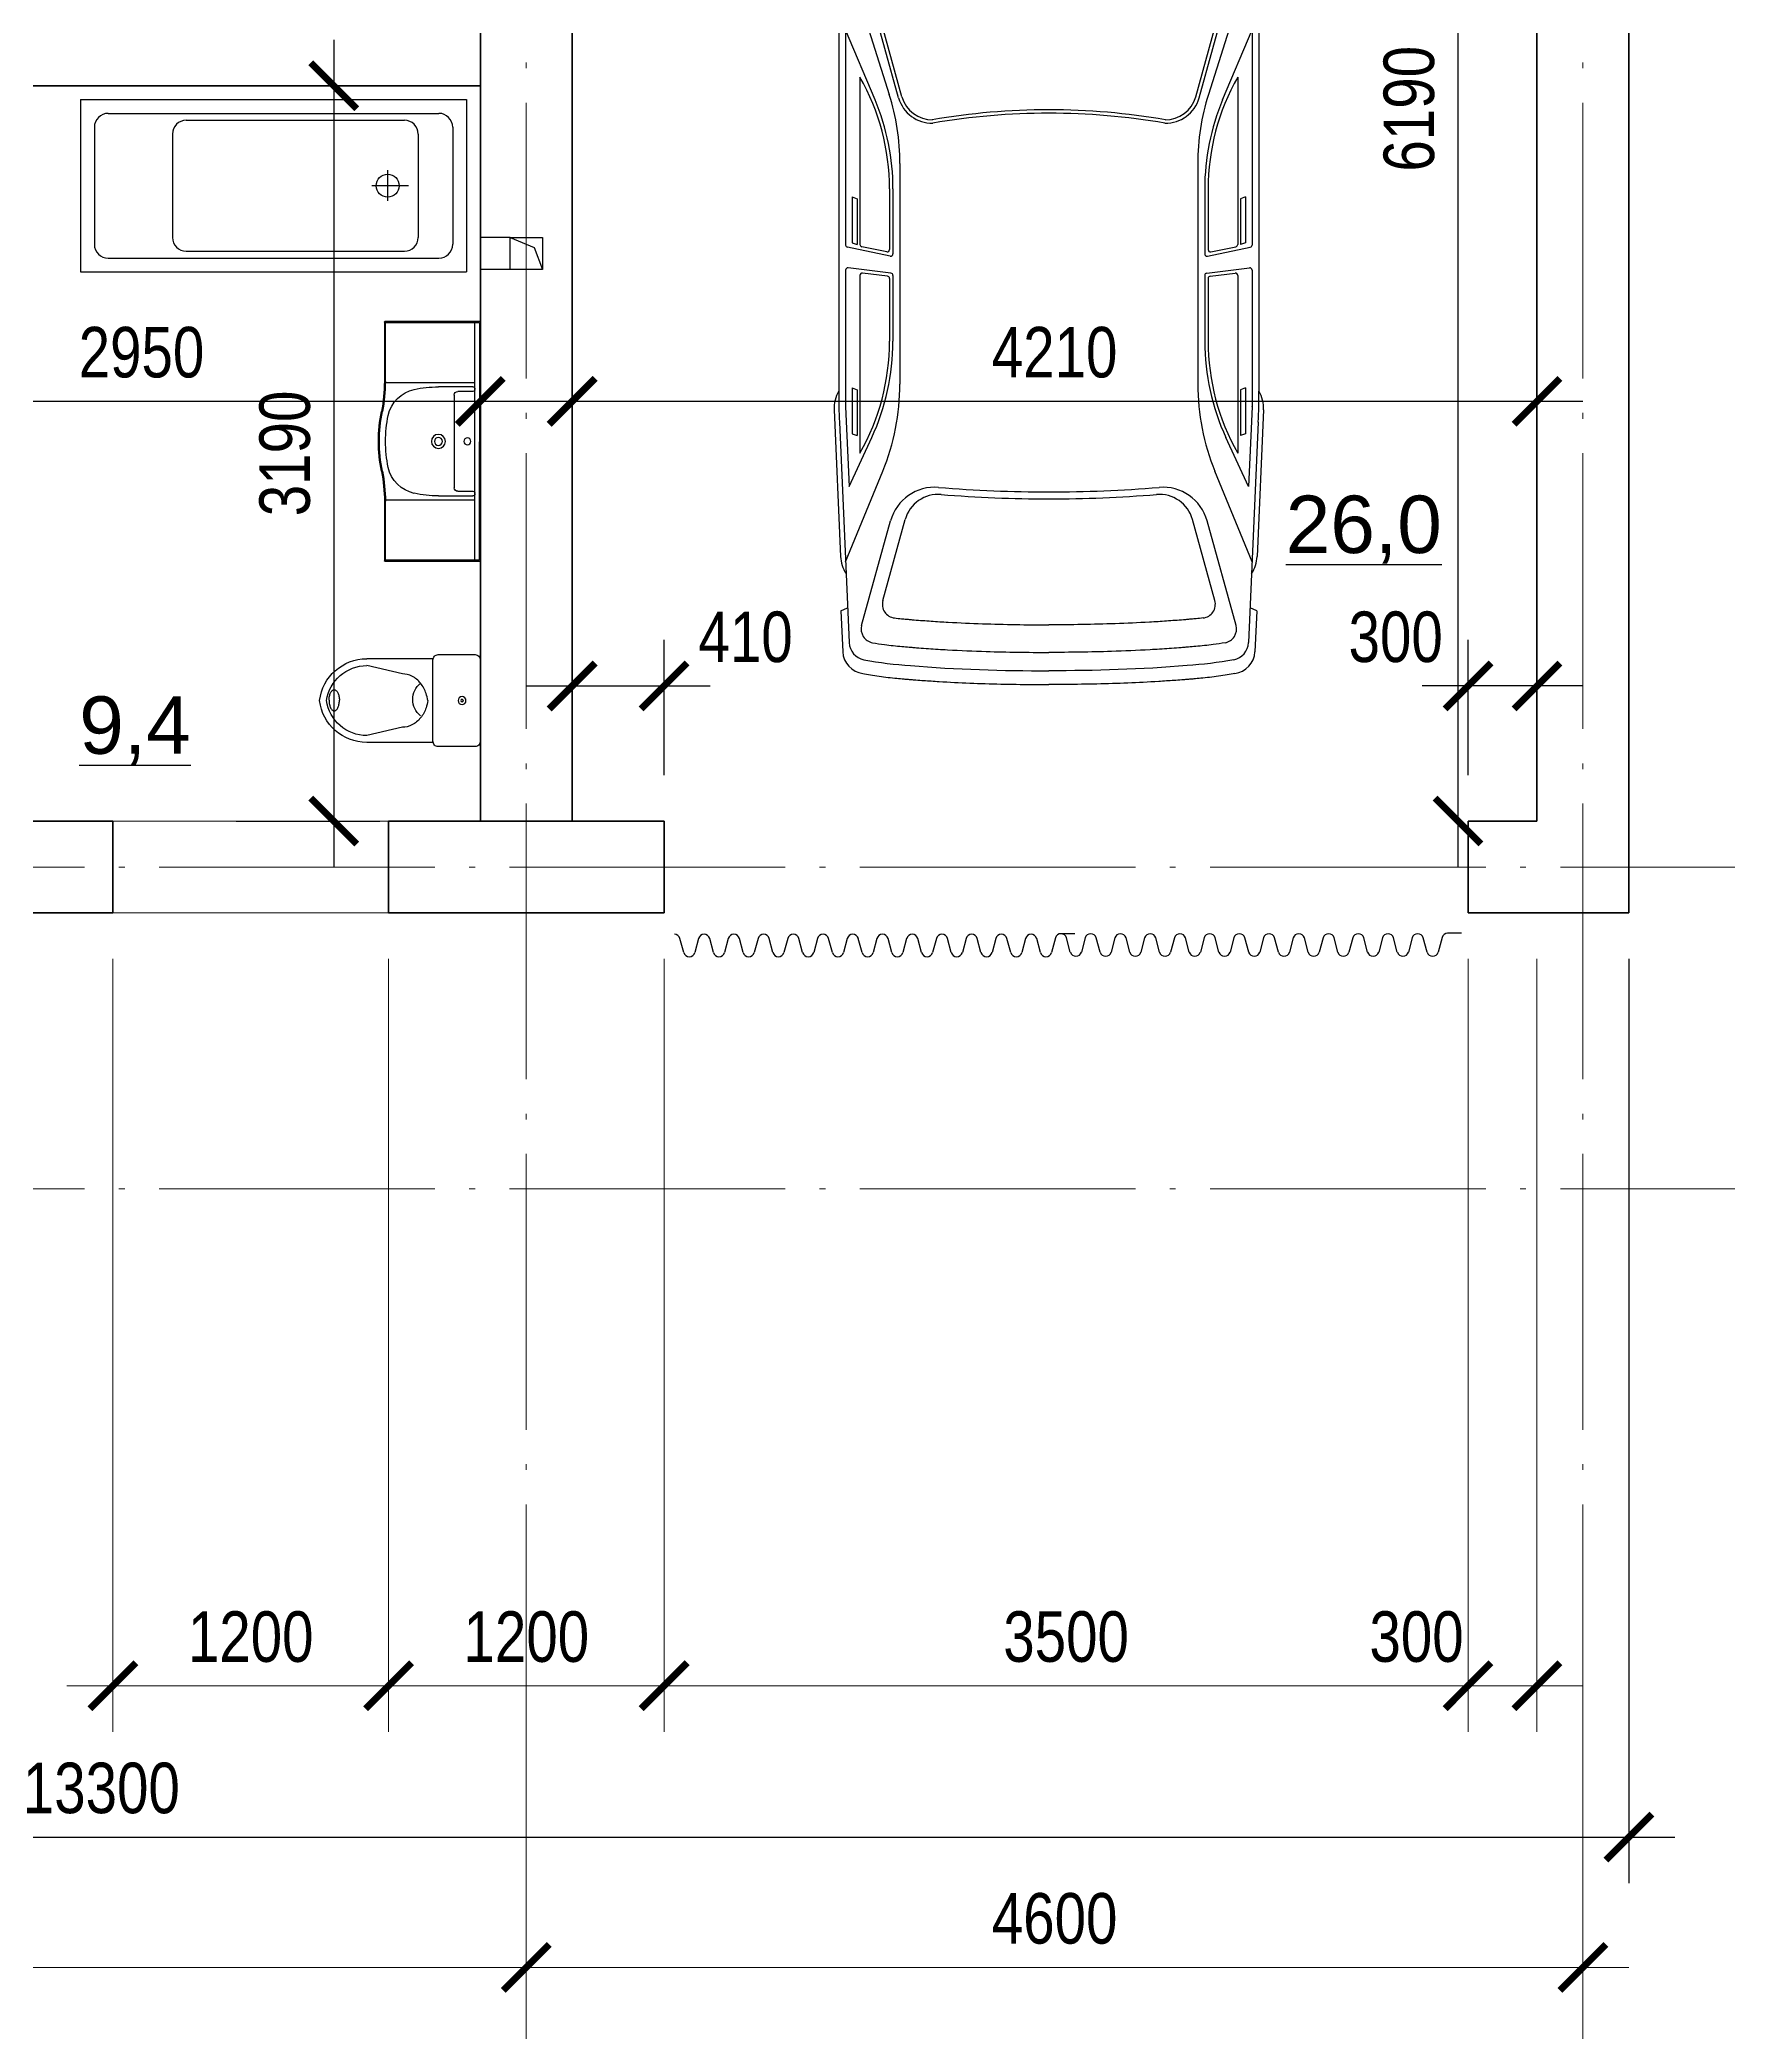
# Model space of a CAD drawing. Extents: x 4838367 to 4880367, y 1370221 to 1442915.
# Drawn here: x 4864478 to 4871827, y 1414361 to 1423032 of the extents above; entities that cross this region are included whole.
import ezdxf

# ---------------------------------------------------------------- set-up
doc = ezdxf.new("R2010")
doc.units = 0
doc.header["$MEASUREMENT"] = 0
doc.linetypes.add('ACAD_ISO04W100', pattern=[30.5, 24, -3, 0.5, -3])
doc.layers.get('0').update_dxf_attribs({"linetype": 'CONTINUOUS'})
doc.layers.get('DEFPOINTS').update_dxf_attribs({"linetype": 'CONTINUOUS'})
for name, color, linetype in [('SANTEH', 30, 'CONTINUOUS'), ('АР0-1_255-01_ОЬОР', 255, 'CONTINUOUS'), ('АР2-0_121-03_ТЕКСТ', 121, 'CONTINUOUS'), ('АР2-6_1-03_КРЕП', 1, 'CONTINUOUS'), ('АР2-8_41-04_ПРГ', 41, 'CONTINUOUS'), ('АР3-2_251_ГРАН', 251, 'CONTINUOUS'), ('ОСИ', 30, 'ACAD_ISO04W100'), ('площ', 1, 'CONTINUOUS')]:
    doc.layers.add(name, color=color, linetype=linetype)
for name, color, linetype, lineweight in [('окна', 120, 'CONTINUOUS', 15), ('осевые размеры', 80, 'CONTINUOUS', 9), ('стены', 7, 'CONTINUOUS', 60), ('текст13', 131, 'CONTINUOUS', 13)]:
    doc.layers.add(name, color=color, linetype=linetype, lineweight=lineweight)
doc.layers.get('АР3-2_251_ГРАН').off()
doc.styles.add('AR-125', font='arial.ttf', dxfattribs={"height": 125})
doc.styles.add('AR220M100', font='arial.ttf', dxfattribs={"width": 0.8, "height": 220})
doc.dimstyles.new('100', dxfattribs={"dimtxt": 1, "dimasz": 200, "dimexe": 200, "dimexo": 200, "dimgap": 100, "dimtad": 1, "dimdec": 0, "dimrnd": 1, "dimzin": 13, "dimdsep": 46, "dimtxsty": 'AR220M100', "dimblk1": 'ARCHTICK', "dimblk2": 'ARCHTICK', "dimsah": 1, "dimcen": 100, "dimdle": 200, "dimclrd": 256, "dimclre": 256, "dimclrt": 256, "dimadec": 0, "dimazin": 0, "dimtfac": 1, "dimtdec": 0, "dimtofl": 0, "dimtmove": 1, "dimatfit": 3, "dimldrblk": 'ARCHTICK', "dimfxl": 200, "dimtolj": 1, "dimtzin": 13, "dimlwd": -1, "dimlwe": -1, "dimarcsym": 0})

# ---------------------------------------------------------------- blocks, each defined once
blk = doc.blocks.new('_ARCHTICK')
at = {"color": 0, "linetype": 'ByBlock', "const_width": 0.15}
blk.add_lwpolyline([(-0.5, -0.5), (0.5, 0.5)], dxfattribs=at)
blk = doc.blocks.new('*D12')
at = {"layer": 'DEFPOINTS', "color": 0, "transparency": 16777216}
for p in [(4866795.2, 1422228.9), (4870995.2, 1422228.9), (4870995.2, 1421458.8)]:
    blk.add_point(p, dxfattribs=at)
at = {"layer": 'АР2-0_121-03_ТЕКСТ', "transparency": 16777216}
for p, q in [((4866795.2, 1422028.9), (4866795.2, 1421258.8)), ((4870995.2, 1422028.9), (4870995.2, 1421258.8)), ((4866595.2, 1421458.8), (4871195.2, 1421458.8))]:
    blk.add_line(p, q, dxfattribs=at)
at = {"layer": 'АР2-0_121-03_ТЕКСТ', "transparency": 16777216, "xscale": 200, "yscale": 200, "zscale": 200, "rotation": 180}
blk.add_blockref('_ARCHTICK', (4866795.2, 1421458.8), dxfattribs=at)
at = {"layer": 'АР2-0_121-03_ТЕКСТ', "transparency": 16777216, "xscale": 200, "yscale": 200, "zscale": 200}
blk.add_blockref('_ARCHTICK', (4870995.2, 1421458.8), dxfattribs=at)
at = {"layer": 'АР2-0_121-03_ТЕКСТ', "transparency": 16777216, "insert": (4868895.2, 1421671.1), "char_height": 220, "attachment_point": 5, "style": 'AR220M100'}
blk.add_mtext('\\A1;4210', dxfattribs=at)
blk = doc.blocks.new('*D13')
at = {"layer": 'DEFPOINTS', "color": 0, "transparency": 16777216}
for p in [(4867195.2, 1419232), (4870695.2, 1419232), (4870695.2, 1415868.8)]:
    blk.add_point(p, dxfattribs=at)
at = {"layer": 'текст13', "transparency": 16777216}
for p, q in [((4867195.2, 1419032), (4867195.2, 1415668.8)), ((4870695.2, 1419032), (4870695.2, 1415668.8)), ((4866995.2, 1415868.8), (4870895.2, 1415868.8))]:
    blk.add_line(p, q, dxfattribs=at)
at = {"layer": 'текст13', "transparency": 16777216, "xscale": 200, "yscale": 200, "zscale": 200, "rotation": 180}
blk.add_blockref('_ARCHTICK', (4867195.2, 1415868.8), dxfattribs=at)
at = {"layer": 'текст13', "transparency": 16777216, "xscale": 200, "yscale": 200, "zscale": 200}
blk.add_blockref('_ARCHTICK', (4870695.2, 1415868.8), dxfattribs=at)
at = {"layer": 'текст13', "transparency": 16777216, "insert": (4868945.2, 1416081.2), "char_height": 220, "attachment_point": 5, "style": 'AR220M100'}
blk.add_mtext('\\A1;3500', dxfattribs=at)
blk = doc.blocks.new('A$C058E5511')
at = {"layer": 'АР0-1_255-01_ОЬОР'}
for p, q in [((60, 810), (1740, 810)), ((60, 810), (60, 60)), ((1740, 810), (1740, 60)), ((180, 750), (1620, 750)), ((520, 720), (1470, 720)), ((120, 690), (120, 180)), ((460, 660), (460, 210)), ((1530, 660), (1530, 210)), ((1680, 690), (1680, 180)), ((1487.6, 435), (1328.1, 435)), ((1397, 369.4), (1397, 503)), ((180, 120), (1620, 120)), ((520, 150), (1470, 150)), ((60, 60), (1740, 60))]:
    blk.add_line(p, q, dxfattribs=at)
blk.add_circle((1397, 435), 50, dxfattribs=at)
for centre, start, end in [((180, 690), 90, 180), ((520, 660), 90, 180), ((1470, 660), 0, 90), ((1620, 690), 0, 90), ((180, 180), 180, 270), ((520, 210), 180, 270), ((1470, 210), 270, 0), ((1620, 180), 270, 0)]:
    blk.add_arc(centre, 60, start, end, dxfattribs=at)
blk = doc.blocks.new('A$C051A4A38')
at = {"layer": 'SANTEH'}
for p, q in [((17.8, 493.5), (17.8, 205.3)), ((382.2, 493.5), (382.2, 205.3)), ((83.8, 360.6), (47.8, 205.3)), ((316.2, 360.6), (352.2, 205.3))]:
    blk.add_line(p, q, dxfattribs=at)
blk.add_lwpolyline([(377, 699.7), (23, 699.7, 0.414214), (0, 676.7), (0, 516.5, 0.414214), (23, 493.5), (377, 493.5, 0.414214), (400, 516.5), (400, 676.7, 0.414214)], format="xyb", close=True, dxfattribs=at)
for points in [[(200, 470.6, 0.046371), (168.6, 463.3, 0.088923), (124.7, 439.5, 0.104957), (93.9, 401.9, 0.120011), (83.8, 360.6, 0.120011)], [(200, 470.6, -0.046371), (231.4, 463.3, -0.088923), (275.3, 439.5, -0.104957), (306.1, 401.9, -0.120011), (316.2, 360.6, -0.120011)], [(201.4, 41.2, -0.049911), (182.8, 43.1, -0.063732), (168.9, 47.8, -0.103622), (158.2, 56.1, -0.177768), (155.4, 63.7, -0.177768), (158.2, 71.3, -0.103622), (168.9, 79.6, -0.063732), (182.8, 84.3, -0.049911), (201.4, 86.2, -0.049911)], [(201.4, 41.2, 0.049911), (220, 43.1, 0.063732), (233.9, 47.8, 0.103622), (244.6, 56.1, 0.177768), (247.4, 63.7, 0.177768), (244.6, 71.3, 0.103622), (233.9, 79.6, 0.063732), (220, 84.3, 0.049911), (201.4, 86.2, 0.049911)]]:
    blk.add_lwpolyline(points, format="xyb", dxfattribs=at)
for radius in [17.2, 5.75]:
    blk.add_circle((200, 620), radius, dxfattribs=at)
for centre, radius, start, end in [((203.5, 493.5), 87.7, 218.01019, 270.90409), ((206.2, 493.5), 87.7, 269.09591, 321.98981), ((224.6, 205.3), 206.8, 180, 263.16375), ((224.6, 205.3), 176.8, 180, 261.99664), ((175.4, 205.3), 176.8, 278.00336, 0), ((175.4, 205.3), 206.8, 276.83625, 0)]:
    blk.add_arc(centre, radius, start, end, dxfattribs=at)
blk = doc.blocks.new('*D24')
at = {"layer": 'DEFPOINTS', "color": 0, "transparency": 16777216}
for p in [(4866595.2, 1415919.5), (4871195.2, 1415919.5), (4871195.2, 1414642.5)]:
    blk.add_point(p, dxfattribs=at)
at = {"layer": 'осевые размеры', "transparency": 16777216}
for p, q in [((4866595.2, 1415719.5), (4866595.2, 1414442.5)), ((4871195.2, 1415719.5), (4871195.2, 1414442.5)), ((4866395.2, 1414642.5), (4871395.2, 1414642.5))]:
    blk.add_line(p, q, dxfattribs=at)
at = {"layer": 'осевые размеры', "transparency": 16777216, "xscale": 200, "yscale": 200, "zscale": 200, "rotation": 180}
blk.add_blockref('_ARCHTICK', (4866595.2, 1414642.5), dxfattribs=at)
at = {"layer": 'осевые размеры', "transparency": 16777216, "xscale": 200, "yscale": 200, "zscale": 200}
blk.add_blockref('_ARCHTICK', (4871195.2, 1414642.5), dxfattribs=at)
at = {"layer": 'осевые размеры', "transparency": 16777216, "insert": (4868895.2, 1414854.8), "char_height": 220, "attachment_point": 5, "style": 'AR220M100'}
blk.add_mtext('\\A1;4600', dxfattribs=at)
blk = doc.blocks.new('*D30')
at = {"layer": 'DEFPOINTS', "color": 0, "transparency": 16777216}
for p in [(4857895.2, 1415286), (4866595.2, 1415286), (4866595.2, 1414642.5)]:
    blk.add_point(p, dxfattribs=at)
at = {"layer": 'осевые размеры', "transparency": 16777216}
for p, q in [((4857895.2, 1415086), (4857895.2, 1414442.5)), ((4866595.2, 1415086), (4866595.2, 1414442.5)), ((4857695.2, 1414642.5), (4866795.2, 1414642.5))]:
    blk.add_line(p, q, dxfattribs=at)
at = {"layer": 'осевые размеры', "transparency": 16777216, "xscale": 200, "yscale": 200, "zscale": 200, "rotation": 180}
blk.add_blockref('_ARCHTICK', (4857895.2, 1414642.5), dxfattribs=at)
at = {"layer": 'осевые размеры', "transparency": 16777216, "xscale": 200, "yscale": 200, "zscale": 200}
blk.add_blockref('_ARCHTICK', (4866595.2, 1414642.5), dxfattribs=at)
at = {"layer": 'осевые размеры', "transparency": 16777216, "insert": (4862245.2, 1414854.8), "char_height": 220, "attachment_point": 5, "style": 'AR220M100'}
blk.add_mtext('\\A1;8700', dxfattribs=at)
blk = doc.blocks.new('*D37')
at = {"layer": 'DEFPOINTS', "color": 0, "transparency": 16777216}
for p in [(4870851.2, 1425832), (4870497.5, 1419632), (4870651.2, 1419632)]:
    blk.add_point(p, dxfattribs=at)
at = {"layer": 'АР2-0_121-03_ТЕКСТ', "transparency": 16777216}
for p, q in [((4870651.2, 1426032), (4870651.2, 1419432)), ((4870651.2, 1425832), (4870451.2, 1425832)), ((4870697.5, 1419632), (4870851.2, 1419632))]:
    blk.add_line(p, q, dxfattribs=at)
at = {"layer": 'АР2-0_121-03_ТЕКСТ', "transparency": 16777216, "xscale": 200, "yscale": 200, "zscale": 200}
for p, rotation in [((4870651.2, 1425832), 90), ((4870651.2, 1419632), 270)]:
    blk.add_blockref('_ARCHTICK', p, dxfattribs=dict(at, rotation=rotation))
at = {"layer": 'АР2-0_121-03_ТЕКСТ', "transparency": 16777216, "insert": (4870438.8, 1422732), "char_height": 220, "attachment_point": 5, "rotation": 90, "style": 'AR220M100'}
blk.add_mtext('\\A1;6190', dxfattribs=at)
blk = doc.blocks.new('A$C0CDC5867')
at = {"layer": 'АР0-1_255-01_ОЬОР'}
for p, q in [((594.6, 4881.9), (602.6, 5059.8)), ((2405.4, 4881.9), (2397.4, 5059.8)), ((588.1, 4060.5), (630.8, 5020)), ((685.1, 4945.5), (810.7, 4490.6)), ((2314.9, 4945.5), (2189.3, 4490.6)), ((2411.9, 4060.5), (2369.2, 5020)), ((594.6, 4881.9), (624.1, 4869.2)), ((2405.4, 4881.9), (2375.9, 4869.2)), ((777.2, 4837.4), (874.5, 4485.1)), ((2222.8, 4837.4), (2125.5, 4485.1)), ((565.1, 4007.7), (593.5, 4645.1)), ((615.2, 4668.5), (776.8, 4274.1)), ((2384.8, 4668.5), (2223.2, 4274.1)), ((2434.9, 4007.7), (2406.5, 4645.1)), ((615.2, 3993.8), (630.6, 4341.3)), ((630.6, 4341.3), (729.2, 4128)), ((2369.4, 4341.3), (2270.8, 4128)), ((2384.8, 3993.8), (2369.4, 4341.3)), ((677.8, 3421.8), (677.8, 4195.2)), ((2322.2, 3421.8), (2322.2, 4195.2)), ((644.4, 4111.8), (665.6, 4118.5)), ((644.4, 3911.8), (644.4, 4111.8)), ((665.6, 3920.5), (665.6, 4118.5)), ((2334.4, 3920.5), (2334.4, 4118.5)), ((2355.6, 4111.8), (2334.4, 4118.5)), ((2355.6, 3911.8), (2355.6, 4111.8)), ((615.1, 3398.8), (615.1, 3992.5)), ((2384.9, 3398.8), (2384.9, 3992.5)), ((585.1, 2312.8), (585.1, 3927)), ((644.4, 3911.8), (665.6, 3920.5)), ((2355.6, 3911.8), (2334.4, 3920.5)), ((2414.9, 2312.8), (2414.9, 3927)), ((851.5, 2935.4), (851.5, 3894.9)), ((2148.5, 2935.4), (2148.5, 3894.9)), ((806.5, 3435.4), (806.5, 3708.5)), ((821.5, 3422.2), (821.5, 3708.5)), ((2178.5, 3422.2), (2178.5, 3708.5)), ((2193.5, 3435.4), (2193.5, 3708.5)), ((812.7, 3412.3), (626.4, 3388.8)), ((797.7, 3425.5), (689, 3411.8)), ((2187.3, 3412.3), (2373.6, 3388.8)), ((2202.3, 3425.5), (2311, 3411.8)), ((809.4, 3338), (623.1, 3299.6)), ((794.4, 3319.6), (685.8, 3297.2)), ((806.5, 3045.5), (806.5, 3309.8)), ((821.5, 3045.5), (821.5, 3328.2)), ((2178.5, 3045.5), (2178.5, 3328.2)), ((2190.6, 3338), (2376.9, 3299.6)), ((2193.5, 3045.5), (2193.5, 3309.8)), ((2205.6, 3319.6), (2314.2, 3297.2)), ((615.1, 2353), (615.1, 3289.8)), ((644.4, 3280.4), (665.6, 3287.1)), ((644.4, 3080.4), (644.4, 3280.4)), ((665.6, 3089.1), (665.6, 3287.1)), ((677.8, 2558.8), (677.8, 3287.4)), ((2322.2, 2558.8), (2322.2, 3287.4)), ((2355.6, 3280.4), (2334.4, 3287.1)), ((2334.4, 3089.1), (2334.4, 3287.1)), ((2355.6, 3080.4), (2355.6, 3280.4)), ((2384.9, 2353), (2384.9, 3289.8)), ((644.4, 3080.4), (665.6, 3089.1)), ((2355.6, 3080.4), (2334.4, 3089.1)), ((743.4, 2658.1), (615.1, 2353)), ((638.7, 2107.9), (805, 2634.1)), ((846.1, 2649.5), (726.9, 2218.9)), ((860.6, 2645.5), (744.9, 2228)), ((2139.4, 2645.5), (2255.1, 2228)), ((2153.9, 2649.5), (2273.1, 2218.9)), ((2361.3, 2107.9), (2195, 2634.1)), ((2256.6, 2658.1), (2384.9, 2353)), ((350.7, 2328.4), (630.3, 2309.8)), ((350.7, 2295.5), (350.7, 2328.4)), ((645.6, 2216.3), (375.2, 2266)), ((645.6, 2216.3), (630.3, 2309.8)), ((2354.4, 2216.3), (2369.7, 2309.8)), ((2354.4, 2216.3), (2624.8, 2266)), ((2649.3, 2328.4), (2369.7, 2309.8)), ((2649.3, 2295.5), (2649.3, 2328.4)), ((655.7, 1969.6), (863.6, 1032.2)), ((862.7, 1910.7), (1119, 949.6)), ((2137.3, 1910.7), (1881, 949.6)), ((2344.3, 1969.6), (2136.4, 1032.2)), ((629.7, 1715.6), (750.3, 1024.4)), ((2370.3, 1715.6), (2249.7, 1024.4)), ((723.3, 1179.3), (691.7, 1203.8)), ((2276.7, 1179.3), (2308.3, 1203.8)), ((728.7, 1007.8), (752.7, 1014)), ((728.7, 1007.8), (734.2, 969.6)), ((2271.3, 1007.8), (2247.3, 1014)), ((2271.3, 1007.8), (2265.8, 969.6))]:
    blk.add_line(p, q, dxfattribs=at)
for centre, radius, start, end in [((702.5, 5055.3), 100, 96.68226, 177.44945), ((2297.5, 5055.3), 100, 2.55055, 83.31774), ((710.8, 5016.5), 80, 101.2102, 177.44945), ((2289.2, 5016.5), 80, 2.55055, 78.7898), ((743, 4961.5), 60, 99.99132, 195.43369), ((2257, 4961.5), 60, 344.56631, 80.00868), ((835.1, 4853.4), 60, 96.50478, 195.43369), ((2164.9, 4853.4), 60, 344.56631, 83.49522), ((743.4, 4638.5), 150, 147.07235, 177.44945), ((2256.6, 4638.5), 150, 2.55055, 32.92765), ((1003.5, 4543.8), 200, 195.43369, 274.78236), ((1019.1, 4525), 150, 195.43369, 274.64779), ((1980.9, 4525), 150, 265.35221, 344.56631), ((1996.5, 4543.8), 200, 265.21764, 344.56631), ((1500, -1390.5), 5755, 90, 94.78236), ((1500, -1390.5), 5785, 90, 94.64779), ((1500, -1390.5), 5785, 85.35221, 90), ((1500, -1390.5), 5755, 85.21764, 90), ((-148.5, 3894.9), 1000, 0, 22.28138), ((3148.5, 3894.9), 1000, 157.71862, 180), ((-178.5, 3708.5), 985, 360, 29.61428), ((3178.5, 3708.5), 985, 150.38572, 180), ((-178.5, 3708.5), 1000, 360, 24.80564), ((3178.5, 3708.5), 1000, 155.19436, 180), ((715, 4001.1), 150, 177.44945, 210.0349), ((3585.1, 3927), 3000, 177.44945, 180), ((645.1, 3992.5), 30, 177.44945, 180), ((2354.9, 3992.5), 30, 0, 2.55055), ((2354.9, 3992.5), 30, 0, 2.55055), ((-585.1, 3927), 3000, 0, 2.55055), ((2285, 4001.1), 150, 329.9651, 2.55055), ((625.1, 3398.8), 10, 180, 277.16828), ((687.8, 3421.8), 10, 180, 277.16828), ((796.5, 3435.4), 10, 277.16828, 360), ((811.5, 3422.2), 10, 277.16828, 360), ((2188.5, 3422.2), 10, 180, 262.83172), ((2203.5, 3435.4), 10, 180, 262.83172), ((2312.2, 3421.8), 10, 262.83172, 0), ((2374.9, 3398.8), 10, 262.83172, 0), ((625.1, 3289.8), 10, 101.63003, 180), ((687.8, 3287.4), 10, 101.63003, 180), ((796.5, 3309.8), 10, 0, 101.63003), ((811.5, 3328.2), 10, 0, 101.63003), ((2188.5, 3328.2), 10, 78.36997, 180), ((2203.5, 3309.8), 10, 78.36997, 180), ((2312.2, 3287.4), 10, 360, 78.36997), ((2374.9, 3289.8), 10, 0, 78.36997), ((-178.5, 3045.5), 985, 330.38572, 360), ((-178.5, 3045.5), 1000, 337.20532, 360), ((3178.5, 3045.5), 1000, 180, 202.79468), ((3178.5, 3045.5), 985, 180, 209.61428), ((-148.5, 2935.4), 1000, 342.46152, 360), ((3148.5, 2935.4), 1000, 180, 197.53848), ((990.7, 2609.5), 150, 88.50199, 164.52181), ((990.7, 2609.5), 135, 88.50199, 164.52181), ((1500, 5686.8), 2985.6, 260.20426, 270), ((1500, 5686.8), 2970.6, 260.20426, 270), ((1500, 5686.8), 2970.6, 270, 279.79574), ((1500, 5686.8), 2985.6, 270, 279.79574), ((2009.3, 2609.5), 150, 15.47819, 91.49801), ((2009.3, 2609.5), 135, 15.47819, 91.49801), ((380.7, 2295.5), 30, 180, 259.59196), ((2619.3, 2295.5), 30, 280.40804, 0), ((3585.1, 2231), 3000, 180, 189.89299), ((823.2, 2192.2), 100, 164.52181, 248.54733), ((841.3, 2201.3), 100, 164.52181, 248.96897), ((2158.7, 2201.3), 100, 291.03103, 15.47819), ((2176.8, 2192.2), 100, 291.45267, 15.47819), ((-585.1, 2231), 3000, 350.10701, 0), ((2844.5, 1840.1), 2275, 172.87674, 194.1023), ((667.3, 2098.9), 30, 162.46152, 245.86022), ((1500, 3914.5), 1950.4, 248.54733, 270), ((1500, 3914.5), 1935.4, 248.96897, 270), ((1500, 3914.5), 1935.4, 270, 291.03103), ((1500, 3914.5), 1950.4, 270, 291.45267), ((2332.7, 2098.9), 30, 294.13978, 17.53848), ((155.5, 1840.1), 2275, 345.8977, 7.12326), ((1500, 3957), 2066.2, 245.86022, 270), ((685, 1976.1), 30, 67.12031, 192.50229), ((1500, 3907.3), 2066.2, 247.12031, 270), ((1500, 3957), 2066.2, 270, 294.13978), ((1500, 3907.3), 2066.2, 270, 292.87969), ((2315, 1976.1), 30, 347.49771, 112.87969), ((1500, 4052.5), 2234.6, 253.42968, 270), ((1500, 4052.5), 2234.6, 270, 286.57032), ((783.6, 1322.4), 150, 194.1023, 232.2437), ((2216.4, 1322.4), 150, 307.7563, 345.8977), ((833.2, 983.7), 100, 188.08927, 255.74638), ((848.8, 1041.6), 100, 189.89299, 255.76497), ((961.2, 1053.9), 100, 192.50229, 258.26131), ((1500, 3646.8), 2748.3, 258.26131, 270), ((1500, 3646.8), 2748.3, 270, 281.73869), ((2038.8, 1053.9), 100, 281.73869, 347.49771), ((2151.2, 1041.6), 100, 284.23503, 350.10701), ((2166.8, 983.7), 100, 284.25362, 351.91073), ((1500, 3608.6), 2808.3, 255.74638, 270), ((1500, 3608.6), 2748.3, 255.76497, 270), ((1500, 3671.3), 2748.3, 262.03065, 270), ((1500, 3671.3), 2748.3, 270, 277.96935), ((1500, 3608.6), 2748.3, 270, 284.23503), ((1500, 3608.6), 2808.3, 270, 284.25362)]:
    blk.add_arc(centre, radius, start, end, dxfattribs=at)
for points, knots in [([(690.8, 5154.7), (709.7, 5159), (735.7, 5163.2), (787.4, 5170.2), (813, 5173), (848.7, 5176.5), (858.8, 5177.4), (875.4, 5178.8), (881.8, 5179.3), (893.7, 5180.3), (899.3, 5180.8), (910.4, 5181.7), (915.9, 5182.1), (932.6, 5183.4), (943.8, 5184.2), (977.2, 5186.6), (999.5, 5188), (1066.5, 5192.1), (1111.3, 5194.3), (1245.8, 5199.8), (1335.7, 5201.8), (1450.5, 5202.7), (1475.2, 5202.8), (1500, 5202.8)], [49.480325, 49.480325, 49.480325, 49.480325, 125.159882, 125.159882, 200.839438, 200.839438, 231.104884, 231.104884, 250.259496, 250.259496, 266.936422, 266.936422, 283.613348, 283.613348, 316.9672, 316.9672, 383.674903, 383.674903, 517.090311, 517.090311, 783.921127, 783.921127, 857.412186, 857.412186, 857.412186, 857.412186]), ([(2309.2, 5154.7), (2290.3, 5159), (2264.3, 5163.2), (2212.6, 5170.2), (2187, 5173), (2151.3, 5176.5), (2141.2, 5177.4), (2124.6, 5178.8), (2118.2, 5179.3), (2106.3, 5180.3), (2100.7, 5180.8), (2089.6, 5181.7), (2084.1, 5182.1), (2067.4, 5183.4), (2056.2, 5184.2), (2022.8, 5186.6), (2000.5, 5188), (1933.5, 5192.1), (1888.7, 5194.3), (1754.2, 5199.8), (1664.3, 5201.8), (1549.5, 5202.7), (1524.8, 5202.8), (1500, 5202.8)], [49.480325, 49.480325, 49.480325, 49.480325, 125.159882, 125.159882, 200.839438, 200.839438, 231.104884, 231.104884, 250.259496, 250.259496, 266.936422, 266.936422, 283.613348, 283.613348, 316.9672, 316.9672, 383.674903, 383.674903, 517.090311, 517.090311, 783.921127, 783.921127, 857.412186, 857.412186, 857.412186, 857.412186]), ([(695.2, 5094.9), (762.6, 5108.3), (1027.6, 5134.5), (1298.2, 5142.8), (1500, 5142.8)], [49.480325, 49.480325, 49.480325, 49.480325, 255.065598, 857.412186, 857.412186, 857.412186, 857.412186]), ([(2304.8, 5094.9), (2237.4, 5108.3), (1972.4, 5134.5), (1701.8, 5142.8), (1500, 5142.8)], [49.480325, 49.480325, 49.480325, 49.480325, 255.065598, 857.412186, 857.412186, 857.412186, 857.412186]), ([(732.6, 5020.5), (749.8, 5023.6), (767.1, 5026.2), (809.6, 5031.9), (834.9, 5034.6), (871.2, 5037.9), (881.9, 5038.9), (899.5, 5040.3), (906.4, 5040.9), (920.3, 5042), (927.2, 5042.5), (948, 5044.1), (961.9, 5045.1), (1003.7, 5048), (1031.6, 5049.8), (1115.4, 5054.4), (1171.5, 5056.8), (1318.2, 5061.5), (1409.1, 5062.8), (1500, 5062.8)], [73.367675, 73.367675, 73.367675, 73.367675, 129.69827, 129.69827, 209.916214, 209.916214, 243.075501, 243.075501, 264.365876, 264.365876, 285.656251, 285.656251, 328.237002, 328.237002, 413.398504, 413.398504, 583.721507, 583.721507, 857.412186, 857.412186, 857.412186, 857.412186]), ([(2267.4, 5020.5), (2250.2, 5023.6), (2232.9, 5026.2), (2190.4, 5031.9), (2165.1, 5034.6), (2128.8, 5037.9), (2118.1, 5038.9), (2100.5, 5040.3), (2093.6, 5040.9), (2079.7, 5042), (2072.8, 5042.5), (2052, 5044.1), (2038.1, 5045.1), (1996.3, 5048), (1968.4, 5049.8), (1884.6, 5054.4), (1828.5, 5056.8), (1681.8, 5061.5), (1590.9, 5062.8), (1500, 5062.8)], [73.367675, 73.367675, 73.367675, 73.367675, 129.69827, 129.69827, 209.916214, 209.916214, 243.075501, 243.075501, 264.365876, 264.365876, 285.656251, 285.656251, 328.237002, 328.237002, 413.398504, 413.398504, 583.721507, 583.721507, 857.412186, 857.412186, 857.412186, 857.412186]), ([(828.3, 4913), (838.3, 4914.2), (848.5, 4915.2), (865.6, 4916.9), (872.4, 4917.5), (884.6, 4918.6), (890.1, 4919.1), (901.6, 4920.1), (907.7, 4920.6), (926.1, 4922.1), (938.4, 4923.1), (963, 4924.9), (975.3, 4925.8), (1012.4, 4928.3), (1037.1, 4929.9), (1111.5, 4934.1), (1161.4, 4936.3), (1307.1, 4941.3), (1403.4, 4942.8), (1500, 4942.8)], [161.671722, 161.671722, 161.671722, 161.671722, 195.928842, 195.928842, 218.104641, 218.104641, 235.665276, 235.665276, 254.921627, 254.921627, 293.43433, 293.43433, 331.947032, 331.947032, 408.972438, 408.972438, 563.023249, 563.023249, 857.412186, 857.412186, 857.412186, 857.412186]), ([(2171.7, 4913), (2161.7, 4914.2), (2151.5, 4915.2), (2134.4, 4916.9), (2127.6, 4917.5), (2115.4, 4918.6), (2109.9, 4919.1), (2098.4, 4920.1), (2092.3, 4920.6), (2073.9, 4922.1), (2061.6, 4923.1), (2037, 4924.9), (2024.7, 4925.8), (1987.6, 4928.3), (1962.9, 4929.9), (1888.5, 4934.1), (1838.6, 4936.3), (1692.9, 4941.3), (1596.6, 4942.8), (1500, 4942.8)], [161.671722, 161.671722, 161.671722, 161.671722, 195.928842, 195.928842, 218.104641, 218.104641, 235.665276, 235.665276, 254.921627, 254.921627, 293.43433, 293.43433, 331.947032, 331.947032, 408.972438, 408.972438, 563.023249, 563.023249, 857.412186, 857.412186, 857.412186, 857.412186])]:
    blk.add_open_spline(points, degree=3, knots=knots, dxfattribs=at)
blk = doc.blocks.new('*D43')
at = {"layer": 'DEFPOINTS', "color": 0, "transparency": 16777216}
for p in [(4870695.2, 1419232), (4870995.2, 1419232), (4870995.2, 1415868.8)]:
    blk.add_point(p, dxfattribs=at)
at = {"layer": 'текст13', "transparency": 16777216}
for p, q in [((4870695.2, 1419032), (4870695.2, 1415668.8)), ((4870995.2, 1419032), (4870995.2, 1415668.8)), ((4870495.2, 1415868.8), (4871195.2, 1415868.8))]:
    blk.add_line(p, q, dxfattribs=at)
at = {"layer": 'текст13', "transparency": 16777216, "xscale": 200, "yscale": 200, "zscale": 200, "rotation": 180}
blk.add_blockref('_ARCHTICK', (4870695.2, 1415868.8), dxfattribs=at)
at = {"layer": 'текст13', "transparency": 16777216, "xscale": 200, "yscale": 200, "zscale": 200}
blk.add_blockref('_ARCHTICK', (4870995.2, 1415868.8), dxfattribs=at)
at = {"layer": 'текст13', "transparency": 16777216, "insert": (4870470.8, 1416081.2), "char_height": 220, "attachment_point": 5, "style": 'AR220M100'}
blk.add_mtext('\\A1;300', dxfattribs=at)
blk = doc.blocks.new('*D44')
at = {"layer": 'DEFPOINTS', "color": 0, "transparency": 16777216}
for p in [(4864795.6, 1419232), (4865995.4, 1419232), (4865995.4, 1415868.8)]:
    blk.add_point(p, dxfattribs=at)
at = {"layer": 'текст13', "transparency": 16777216}
for p, q in [((4864795.6, 1419032), (4864795.6, 1415668.8)), ((4865995.4, 1419032), (4865995.4, 1415668.8)), ((4864595.6, 1415868.8), (4866195.4, 1415868.8))]:
    blk.add_line(p, q, dxfattribs=at)
at = {"layer": 'текст13', "transparency": 16777216, "xscale": 200, "yscale": 200, "zscale": 200, "rotation": 180}
blk.add_blockref('_ARCHTICK', (4864795.6, 1415868.8), dxfattribs=at)
at = {"layer": 'текст13', "transparency": 16777216, "xscale": 200, "yscale": 200, "zscale": 200}
blk.add_blockref('_ARCHTICK', (4865995.4, 1415868.8), dxfattribs=at)
at = {"layer": 'текст13', "transparency": 16777216, "insert": (4865395.5, 1416081.1), "char_height": 220, "attachment_point": 5, "style": 'AR220M100'}
blk.add_mtext('\\A1;1200', dxfattribs=at)
blk = doc.blocks.new('*D46')
at = {"layer": 'DEFPOINTS', "color": 0, "transparency": 16777216}
for p in [(4865995.6, 1419232), (4867195.2, 1419232), (4867195.2, 1415868.8)]:
    blk.add_point(p, dxfattribs=at)
at = {"layer": 'текст13', "transparency": 16777216}
for p, q in [((4865995.6, 1419032), (4865995.6, 1415668.8)), ((4867195.2, 1419032), (4867195.2, 1415668.8)), ((4865795.6, 1415868.8), (4867395.2, 1415868.8))]:
    blk.add_line(p, q, dxfattribs=at)
at = {"layer": 'текст13', "transparency": 16777216, "xscale": 200, "yscale": 200, "zscale": 200, "rotation": 180}
blk.add_blockref('_ARCHTICK', (4865995.6, 1415868.8), dxfattribs=at)
at = {"layer": 'текст13', "transparency": 16777216, "xscale": 200, "yscale": 200, "zscale": 200}
blk.add_blockref('_ARCHTICK', (4867195.2, 1415868.8), dxfattribs=at)
at = {"layer": 'текст13', "transparency": 16777216, "insert": (4866595.4, 1416081.1), "char_height": 220, "attachment_point": 5, "style": 'AR220M100'}
blk.add_mtext('\\A1;1200', dxfattribs=at)
blk = doc.blocks.new('*D70')
at = {"layer": 'DEFPOINTS', "color": 0, "transparency": 16777216}
for p in [(4863445.2, 1422178), (4866394.8, 1422178), (4866394.8, 1421458.8)]:
    blk.add_point(p, dxfattribs=at)
at = {"layer": 'АР2-0_121-03_ТЕКСТ', "transparency": 16777216}
for p, q in [((4863445.2, 1421978), (4863445.2, 1421258.8)), ((4866394.8, 1421978), (4866394.8, 1421258.8)), ((4863245.2, 1421458.8), (4866594.8, 1421458.8))]:
    blk.add_line(p, q, dxfattribs=at)
at = {"layer": 'АР2-0_121-03_ТЕКСТ', "transparency": 16777216, "xscale": 200, "yscale": 200, "zscale": 200, "rotation": 180}
blk.add_blockref('_ARCHTICK', (4863445.2, 1421458.8), dxfattribs=at)
at = {"layer": 'АР2-0_121-03_ТЕКСТ', "transparency": 16777216, "xscale": 200, "yscale": 200, "zscale": 200}
blk.add_blockref('_ARCHTICK', (4866394.8, 1421458.8), dxfattribs=at)
at = {"layer": 'АР2-0_121-03_ТЕКСТ', "transparency": 16777216, "insert": (4864920, 1421671.1), "char_height": 220, "attachment_point": 5, "style": 'AR220M100'}
blk.add_mtext('\\A1;2950', dxfattribs=at)
blk = doc.blocks.new('s_02')
at = {"layer": 'SANTEH'}
for p, q in [((0, 0), (-519.4, -1.7)), ((0, 0), (-519.4, -1.7)), ((-520.5, -2.8), (-519.8, -209.5)), ((-520.5, -2.8), (-519.8, -209.5)), ((-517.6, -207.3), (-518.3, -5)), ((-1, -11.7), (-518.3, -13.5)), ((-517.2, -3.9), (-2.2, -2.2)), ((-387.2, -207.9), (-387.9, -13)), ((-378.3, -17.4), (-378.1, -92.6)), ((-368.3, -17.3), (-368.2, -50.3)), ((-150.9, -49.6), (-151, -16.6)), ((-140.7, -91.8), (-141, -16.6)), ((-131.4, -12.2), (-130.8, -207.1)), ((-1.1, -3.3), (-0.4, -205.6)), ((1.8, -207.7), (1.1, -1.1)), ((1.8, -207.7), (1.1, -1.1)), ((-360.4, -58.1), (-158.7, -57.4)), ((-518.7, -210.5), (-389.4, -210.1)), ((-518.7, -210.5), (-389.4, -210.1)), ((-389.4, -207.9), (-516.6, -208.4)), ((-1.5, -206.6), (-128.6, -207.1)), ((-128.6, -209.2), (0.7, -208.8)), ((-128.6, -209.2), (0.7, -208.8))]:
    blk.add_line(p, q, dxfattribs=at)
at = {"layer": 'SANTEH', "extrusion": (0, 0, -1)}
for centre, major_axis, ratio, start_param, end_param in [((0, -1.1), (-0.38, 1.02), 0.991976, 0.357514, 1.923061), ((0, -1.1), (-0.38, 1.02), 0.991976, 0.357514, 1.923061), ((-519.4, -2.8), (0, -1.09), 0.99914, 1.570796, 3.141593), ((-519.4, -2.8), (0, -1.09), 0.99914, 1.570796, 3.141593), ((-517.2, -5), (0, -1.09), 0.99914, 1.570796, 3.141593), ((-374, -17.3), (0.01, -4.35), 0.99914, 1.570796, 3.141593), ((-372.7, -17.3), (0.01, -4.35), 0.99914, 3.141593, 4.712389), ((-259.6, -29.1), (0.03, -7.61), 0.99914, 1.570796326742689, 7.853981633922276), ((-146.6, -16.6), (0.01, -4.35), 0.99914, 1.570796, 3.141593), ((-145.3, -16.6), (0.01, -4.35), 0.99914, 3.141593, 4.712389), ((-2.2, -3.3), (0, -1.09), 0.99914, 3.141593, 4.712389), ((-360.4, -50.3), (0.03, -7.83), 0.99914, 0, 1.570796), ((-259.4, -92.2), (0.1, -15.2), 0.99914, 1.570796326791235, 7.853981633970822), ((-259.4, -92.2), (0.03, -8.7), 0.99914, 1.570796326873691, 7.853981634053278), ((-158.7, -49.6), (0.03, -7.83), 0.99914, -1.570796, 0), ((-128, -91.8), (0.8, -250.2), 0.99914, 1.359365, 1.570796), ((-390.8, -92.7), (0.8, -250.2), 0.99914, -1.570796, -1.359365), ((-300.4, -129.4), (0.2, -73.7), 0.99914, 0.211723, 1.359365), ((-218.1, -129.1), (0.2, -73.7), 0.99914, -1.359365, -0.211723), ((-518.7, -209.5), (0, -1.09), 0.99914, 0, 1.570796), ((-518.7, -209.5), (0, -1.09), 0.99914, 0, 1.570796), ((-516.6, -207.3), (0, -1.09), 0.99914, 0, 1.570796), ((-388.3, -539.7), (1.1, -331.7), 0.99914, 3.141593, 3.34093), ((-388.3, -539.7), (1.1, -329.5), 0.99914, 3.141593, 3.34093), ((-388.3, -539.7), (1.1, -329.5), 0.99914, 3.141593, 3.34093), ((-260.1, 106.8), (1.1, -329.5), 0.99914, -0.199337, 0.199337), ((-260.1, 106.8), (1.1, -329.5), 0.99914, -0.199337, 0.199337), ((-260.1, 106.8), (1.1, -327.4), 0.99914, -0.199337, 0.199337), ((-259.9, 62.3), (0.9, -269.6), 0.99914, -0.211723, 0.211723), ((-127.5, -538.8), (1.1, -331.7), 0.99914, 2.942255, 3.141593), ((-127.5, -538.8), (1.1, -329.5), 0.99914, 2.942255, 3.141593), ((-127.5, -538.8), (1.1, -329.5), 0.99914, 2.942255, 3.141593), ((-1.5, -205.6), (0, -1.09), 0.99914, 4.712389, 6.283185), ((0.7, -207.7), (0, -1.09), 0.99914, 4.712389, 6.283185), ((0.7, -207.7), (0, -1.09), 0.99914, 4.712389, 6.283185)]:
    blk.add_ellipse(centre, major_axis=major_axis, ratio=ratio, start_param=start_param, end_param=end_param, dxfattribs=at)
blk = doc.blocks.new('_САНУЗЕЛ_ЗАНАВЕСКА_ТОН')
at = {"layer": 'АР0-1_255-01_ОЬОР'}
for p, q in [((0, 0), (24.2, 0)), ((33.8, 7.4), (40.6, 32.8)), ((59.9, 32.8), (66.5, 8.3)), ((85.8, 8.3), (92.4, 32.8)), ((111.7, 32.8), (118.3, 8.3)), ((137.6, 8.3), (144.1, 32.8)), ((163.5, 32.8), (170, 8.3)), ((189.3, 8.3), (195.9, 32.8)), ((215.2, 32.8), (221.8, 8.3)), ((241.1, 8.3), (247.7, 32.8)), ((267, 32.8), (273.6, 8.3)), ((292.9, 8.3), (299.4, 32.8)), ((318.8, 32.8), (325.3, 8.3)), ((344.6, 8.3), (351.2, 32.8)), ((370.5, 32.8), (377.1, 8.3)), ((396.4, 8.3), (403, 32.8)), ((422.3, 32.8), (428.8, 8.3)), ((448.2, 8.3), (454.7, 32.8)), ((474, 32.8), (480.6, 8.3)), ((499.9, 8.3), (506.5, 32.8)), ((525.8, 32.8), (532.4, 8.3)), ((551.7, 8.3), (558.3, 32.8)), ((577.6, 32.8), (584.1, 8.3)), ((603.5, 8.3), (610, 32.8)), ((629.3, 32.8), (635.9, 8.3)), ((655.2, 8.3), (661.8, 32.8)), ((681.1, 32.8), (687.7, 8.3))]:
    blk.add_line(p, q, dxfattribs=at)
for centre, start, end in [((50.3, 30.2), 15, 165), ((102, 30.2), 15, 165), ((153.8, 30.2), 15, 165), ((205.6, 30.2), 15, 165), ((257.3, 30.2), 15, 165), ((309.1, 30.2), 15, 165), ((360.9, 30.2), 15, 165), ((412.6, 30.2), 15, 165), ((464.4, 30.2), 15, 165), ((516.2, 30.2), 15, 165), ((567.9, 30.2), 15, 165), ((619.7, 30.2), 15, 165), ((671.4, 30.2), 15, 165), ((24.2, 10), 270, 345), ((76.2, 10.9), 195, 270), ((76.2, 10.9), 270, 345), ((127.9, 10.9), 195, 345), ((179.7, 10.9), 195, 345), ((231.4, 10.9), 195, 345), ((283.2, 10.9), 195, 345), ((335, 10.9), 195, 345), ((386.7, 10.9), 195, 270), ((386.7, 10.9), 270, 345), ((438.5, 10.9), 195, 345), ((490.3, 10.9), 195, 345), ((542, 10.9), 195, 345), ((593.8, 10.9), 195, 345), ((645.6, 10.9), 195, 345), ((697.3, 10.9), 195, 270)]:
    blk.add_arc(centre, 10, start, end, dxfattribs=at)
blk = doc.blocks.new('*D141')
at = {"layer": 'DEFPOINTS', "color": 0, "transparency": 16777216}
for p in [(4867195.2, 1420220), (4866795.2, 1419632), (4867195.2, 1419632)]:
    blk.add_point(p, dxfattribs=at)
at = {"layer": 'АР2-0_121-03_ТЕКСТ', "transparency": 16777216}
for p, q in [((4866795.2, 1419832), (4866795.2, 1420420)), ((4867195.2, 1419832), (4867195.2, 1420420)), ((4866595.2, 1420220), (4867395.2, 1420220))]:
    blk.add_line(p, q, dxfattribs=at)
at = {"layer": 'АР2-0_121-03_ТЕКСТ', "transparency": 16777216, "xscale": 200, "yscale": 200, "zscale": 200, "rotation": 180}
blk.add_blockref('_ARCHTICK', (4866795.2, 1420220), dxfattribs=at)
at = {"layer": 'АР2-0_121-03_ТЕКСТ', "transparency": 16777216, "xscale": 200, "yscale": 200, "zscale": 200}
blk.add_blockref('_ARCHTICK', (4867195.2, 1420220), dxfattribs=at)
at = {"layer": 'АР2-0_121-03_ТЕКСТ', "transparency": 16777216, "insert": (4867550, 1420432.3), "char_height": 220, "attachment_point": 5, "style": 'AR220M100'}
blk.add_mtext('\\A1;410', dxfattribs=at)
blk = doc.blocks.new('*D142')
at = {"layer": 'DEFPOINTS', "color": 0, "transparency": 16777216}
for p in [(4870695.2, 1420220), (4870695.2, 1419632), (4870995.2, 1419632)]:
    blk.add_point(p, dxfattribs=at)
at = {"layer": 'АР2-0_121-03_ТЕКСТ', "transparency": 16777216}
for p, q in [((4870695.2, 1419832), (4870695.2, 1420420)), ((4870995.2, 1419832), (4870995.2, 1420420)), ((4871195.2, 1420220), (4870495.2, 1420220))]:
    blk.add_line(p, q, dxfattribs=at)
at = {"layer": 'АР2-0_121-03_ТЕКСТ', "transparency": 16777216, "xscale": 200, "yscale": 200, "zscale": 200, "rotation": 180}
blk.add_blockref('_ARCHTICK', (4870695.2, 1420220), dxfattribs=at)
at = {"layer": 'АР2-0_121-03_ТЕКСТ', "transparency": 16777216, "xscale": 200, "yscale": 200, "zscale": 200}
blk.add_blockref('_ARCHTICK', (4870995.2, 1420220), dxfattribs=at)
at = {"layer": 'АР2-0_121-03_ТЕКСТ', "transparency": 16777216, "insert": (4870380, 1420432.4), "char_height": 220, "attachment_point": 5, "style": 'AR220M100'}
blk.add_mtext('\\A1;300', dxfattribs=at)
blk = doc.blocks.new('*D143')
at = {"layer": 'DEFPOINTS', "color": 0, "transparency": 16777216}
for p in [(4865132.3, 1422832), (4865132.3, 1419632), (4865757.1, 1419632)]:
    blk.add_point(p, dxfattribs=at)
at = {"layer": 'АР2-0_121-03_ТЕКСТ', "transparency": 16777216}
for p, q in [((4865757.1, 1423032), (4865757.1, 1419432)), ((4865332.3, 1422832), (4865957.1, 1422832)), ((4865332.3, 1419632), (4865957.1, 1419632))]:
    blk.add_line(p, q, dxfattribs=at)
at = {"layer": 'АР2-0_121-03_ТЕКСТ', "transparency": 16777216, "xscale": 200, "yscale": 200, "zscale": 200}
for p, rotation in [((4865757.1, 1422832), 90), ((4865757.1, 1419632), 270)]:
    blk.add_blockref('_ARCHTICK', p, dxfattribs=dict(at, rotation=rotation))
at = {"layer": 'АР2-0_121-03_ТЕКСТ', "transparency": 16777216, "insert": (4865544.7, 1421232), "char_height": 220, "attachment_point": 5, "rotation": 90, "style": 'AR220M100'}
blk.add_mtext('\\A1;3190', dxfattribs=at)
blk = doc.blocks.new('*D155')
at = {"layer": 'DEFPOINTS', "color": 0, "transparency": 16777216}
for p in [(4871395.2, 1419232), (4858095.2, 1417832), (4871395.2, 1415210)]:
    blk.add_point(p, dxfattribs=at)
at = {"layer": 'АР2-0_121-03_ТЕКСТ', "transparency": 16777216}
for p, q in [((4871395.2, 1419032), (4871395.2, 1415010)), ((4858095.2, 1417632), (4858095.2, 1415010)), ((4857895.2, 1415210), (4871595.2, 1415210))]:
    blk.add_line(p, q, dxfattribs=at)
at = {"layer": 'АР2-0_121-03_ТЕКСТ', "transparency": 16777216, "xscale": 200, "yscale": 200, "zscale": 200, "rotation": 180}
blk.add_blockref('_ARCHTICK', (4858095.2, 1415210), dxfattribs=at)
at = {"layer": 'АР2-0_121-03_ТЕКСТ', "transparency": 16777216, "xscale": 200, "yscale": 200, "zscale": 200}
blk.add_blockref('_ARCHTICK', (4871395.2, 1415210), dxfattribs=at)
at = {"layer": 'АР2-0_121-03_ТЕКСТ', "transparency": 16777216, "insert": (4864745.2, 1415422.4), "char_height": 220, "attachment_point": 5, "style": 'AR220M100'}
blk.add_mtext('\\A1;13300', dxfattribs=at)

msp = doc.modelspace()

# ---------------------------------------------------------------- linework, layer by layer
at = {"layer": 'АР2-6_1-03_КРЕП'}
for p, q in [((4866525.2, 1422172.1), (4866395.2, 1422172.1)), ((4866525.2, 1422172.1), (4866629.8, 1422127.6)), ((4866629.8, 1422127.6), (4866665.2, 1422032.1)), ((4866525.2, 1422032.1), (4866394.8, 1422032.1))]:
    msp.add_line(p, q, dxfattribs=at)
msp.add_lwpolyline([(4866525.2, 1422172.1), (4866665.2, 1422172.1), (4866665.2, 1422032.1), (4866525.2, 1422032.1)], close=True, dxfattribs=at)
at = {"layer": 'окна'}
for p, q in [((4864795.6, 1419632), (4865995.6, 1419632)), ((4864795.6, 1419232), (4865995.6, 1419232))]:
    msp.add_line(p, q, dxfattribs=at)
at = {"layer": 'ОСИ', "linetype": 'ACAD_ISO04W100', "lineweight": 9, "ltscale": 50}
for p, q in [((4866595.2, 1431908.1), (4866595.2, 1413321)), ((4871195.2, 1431908.1), (4871195.2, 1413321)), ((4875347.1, 1419432), (4857695.2, 1419432)), ((4875347.1, 1418032), (4842951.9, 1418032))]:
    msp.add_line(p, q, dxfattribs=at)
at = {"layer": 'стены'}
for p, q in [((4871395.2, 1428632), (4871395.2, 1419232)), ((4870995.2, 1428232), (4870995.2, 1419632)), ((4866395.2, 1419632), (4866395.2, 1426432.3)), ((4866795.2, 1419632), (4866795.2, 1426432.3)), ((4866394.8, 1422832), (4863025.2, 1422832)), ((4864795.6, 1419632), (4859825.5, 1419632)), ((4864795.6, 1419232), (4864795.6, 1419632)), ((4867195.2, 1419632), (4865995.6, 1419632)), ((4865995.6, 1419232), (4865995.6, 1419632)), ((4867195.2, 1419232), (4867195.2, 1419632)), ((4870995.2, 1419632), (4870695.2, 1419632)), ((4870695.2, 1419232), (4870695.2, 1419632)), ((4864795.6, 1419232), (4859825.5, 1419232)), ((4867195.2, 1419232), (4865995.6, 1419232)), ((4871395.2, 1419232), (4870695.2, 1419232))]:
    msp.add_line(p, q, dxfattribs=at)

# ---------------------------------------------------------------- block references
at = {"layer": 'SANTEH', "xscale": 2.000000000000394, "yscale": 2.000000000000394, "zscale": 2.000000000000394, "rotation": 269.8089999999223}
msp.add_blockref('s_02', (4866395.2, 1420765), dxfattribs=at)
at = {"layer": 'SANTEH', "xscale": -1, "rotation": 270}
msp.add_blockref('A$C051A4A38', (4865695.5, 1419956.2), dxfattribs=at)
at = {"layer": 'АР0-1_255-01_ОЬОР', "rotation": 180}
msp.add_blockref('A$C0CDC5867', (4870370.1, 1425428.8), dxfattribs=at)
at = {"layer": 'АР2-8_41-04_ПРГ', "xscale": 2.5, "yscale": 2.5, "zscale": 2.5, "rotation": 180}
for p in [(4868983.4, 1419141.8), (4870666.4, 1419144)]:
    msp.add_blockref('_САНУЗЕЛ_ЗАНАВЕСКА_ТОН', p, dxfattribs=at)
at = {"layer": 'АР3-2_251_ГРАН'}
msp.add_blockref('A$C058E5511', (4864594.8, 1421962), dxfattribs=at)

# ---------------------------------------------------------------- texts
at = {"layer": 'площ', "char_height": 250, "width": 2114.217, "attachment_point": 1, "style": 'AR-125'}
for s, insert in [('{\\L26,0}', (4869901.3, 1421048.4)), ('{\\L9,4}', (4864649, 1420174.6))]:
    msp.add_mtext(s, dxfattribs=dict(at, insert=insert))

# ---------------------------------------------------------------- dimensions: what is measured, and where the dimension line sits
at = {"layer": 'АР2-0_121-03_ТЕКСТ'}
for base, p1, p2, text, picture, middle in [((4870651.2, 1419632), (4870851.2, 1425832), (4870497.5, 1419632), '6190', '*D37', (4870438.8, 1422732)), ((4865757.1, 1419632), (4865132.3, 1422832), (4865132.3, 1419632), '3190', '*D143', (4865544.7, 1421232))]:
    dim = msp.add_linear_dim(base=base, p1=p1, p2=p2, angle=90, text=text, dimstyle='100', dxfattribs=at)
    dim.commit()
    dim.dimension.update_dxf_attribs({"geometry": picture, "text_midpoint": middle})
dim = msp.add_linear_dim(base=(4870995.2, 1421458.8), p1=(4866795.2, 1422228.9), p2=(4870995.2, 1422228.9), text='4210', dimstyle='100', dxfattribs=at)
dim.commit()
dim.dimension.update_dxf_attribs({"geometry": '*D12', "text_midpoint": (4868895.2, 1421671.1)})
for base, p1, p2, picture, middle in [((4866394.8, 1421458.8), (4863445.2, 1422178), (4866394.8, 1422178), '*D70', (4864920, 1421671.1)), ((4871395.2, 1415210), (4858095.2, 1417832), (4871395.2, 1419232), '*D155', (4864745.2, 1415422.4))]:
    dim = msp.add_linear_dim(base=base, p1=p1, p2=p2, dimstyle='100', dxfattribs=at)
    dim.commit()
    dim.dimension.update_dxf_attribs({"geometry": picture, "text_midpoint": middle})
dim = msp.add_linear_dim(base=(4867195.2, 1420220), p1=(4866795.2, 1419632), p2=(4867195.2, 1419632), text='410', dimstyle='100', dxfattribs=at)
dim.commit()
dim.dimension.update_dxf_attribs({"geometry": '*D141', "text_midpoint": (4867550, 1420220), "dimtype": 160})
dim = msp.add_linear_dim(base=(4870695.2, 1420220), p1=(4870995.2, 1419632), p2=(4870695.2, 1419632), dimstyle='100', dxfattribs=at)
dim.commit()
dim.dimension.update_dxf_attribs({"geometry": '*D142', "text_midpoint": (4870380, 1420220), "dimtype": 160})
at = {"layer": 'осевые размеры'}
for base, p1, p2, picture, middle in [((4871195.2, 1414642.5), (4866595.2, 1415919.5), (4871195.2, 1415919.5), '*D24', (4868895.2, 1414854.8)), ((4866595.2, 1414642.5), (4857895.2, 1415286), (4866595.2, 1415286), '*D30', (4862245.2, 1414854.8))]:
    dim = msp.add_linear_dim(base=base, p1=p1, p2=p2, dimstyle='100', override={"dimtxt": 220, "dimtmove": 0, "dimarcsym": 1}, dxfattribs=at)
    dim.commit()
    dim.dimension.update_dxf_attribs({"geometry": picture, "text_midpoint": middle})
at = {"layer": 'текст13'}
for base, p1, p2, picture, middle in [((4865995.4, 1415868.8), (4864795.6, 1419232), (4865995.4, 1419232), '*D44', (4865395.5, 1416081.1)), ((4867195.2, 1415868.8), (4865995.6, 1419232), (4867195.2, 1419232), '*D46', (4866595.4, 1416081.1)), ((4870695.2, 1415868.8), (4867195.2, 1419232), (4870695.2, 1419232), '*D13', (4868945.2, 1416081.2))]:
    dim = msp.add_linear_dim(base=base, p1=p1, p2=p2, dimstyle='100', dxfattribs=at)
    dim.commit()
    dim.dimension.update_dxf_attribs({"geometry": picture, "text_midpoint": middle})
dim = msp.add_linear_dim(base=(4870995.2, 1415868.8), p1=(4870695.2, 1419232), p2=(4870995.2, 1419232), dimstyle='100', dxfattribs=at)
dim.commit()
dim.dimension.update_dxf_attribs({"geometry": '*D43', "text_midpoint": (4870470.8, 1415868.8), "dimtype": 160})

doc.saveas('drawing.dxf')
